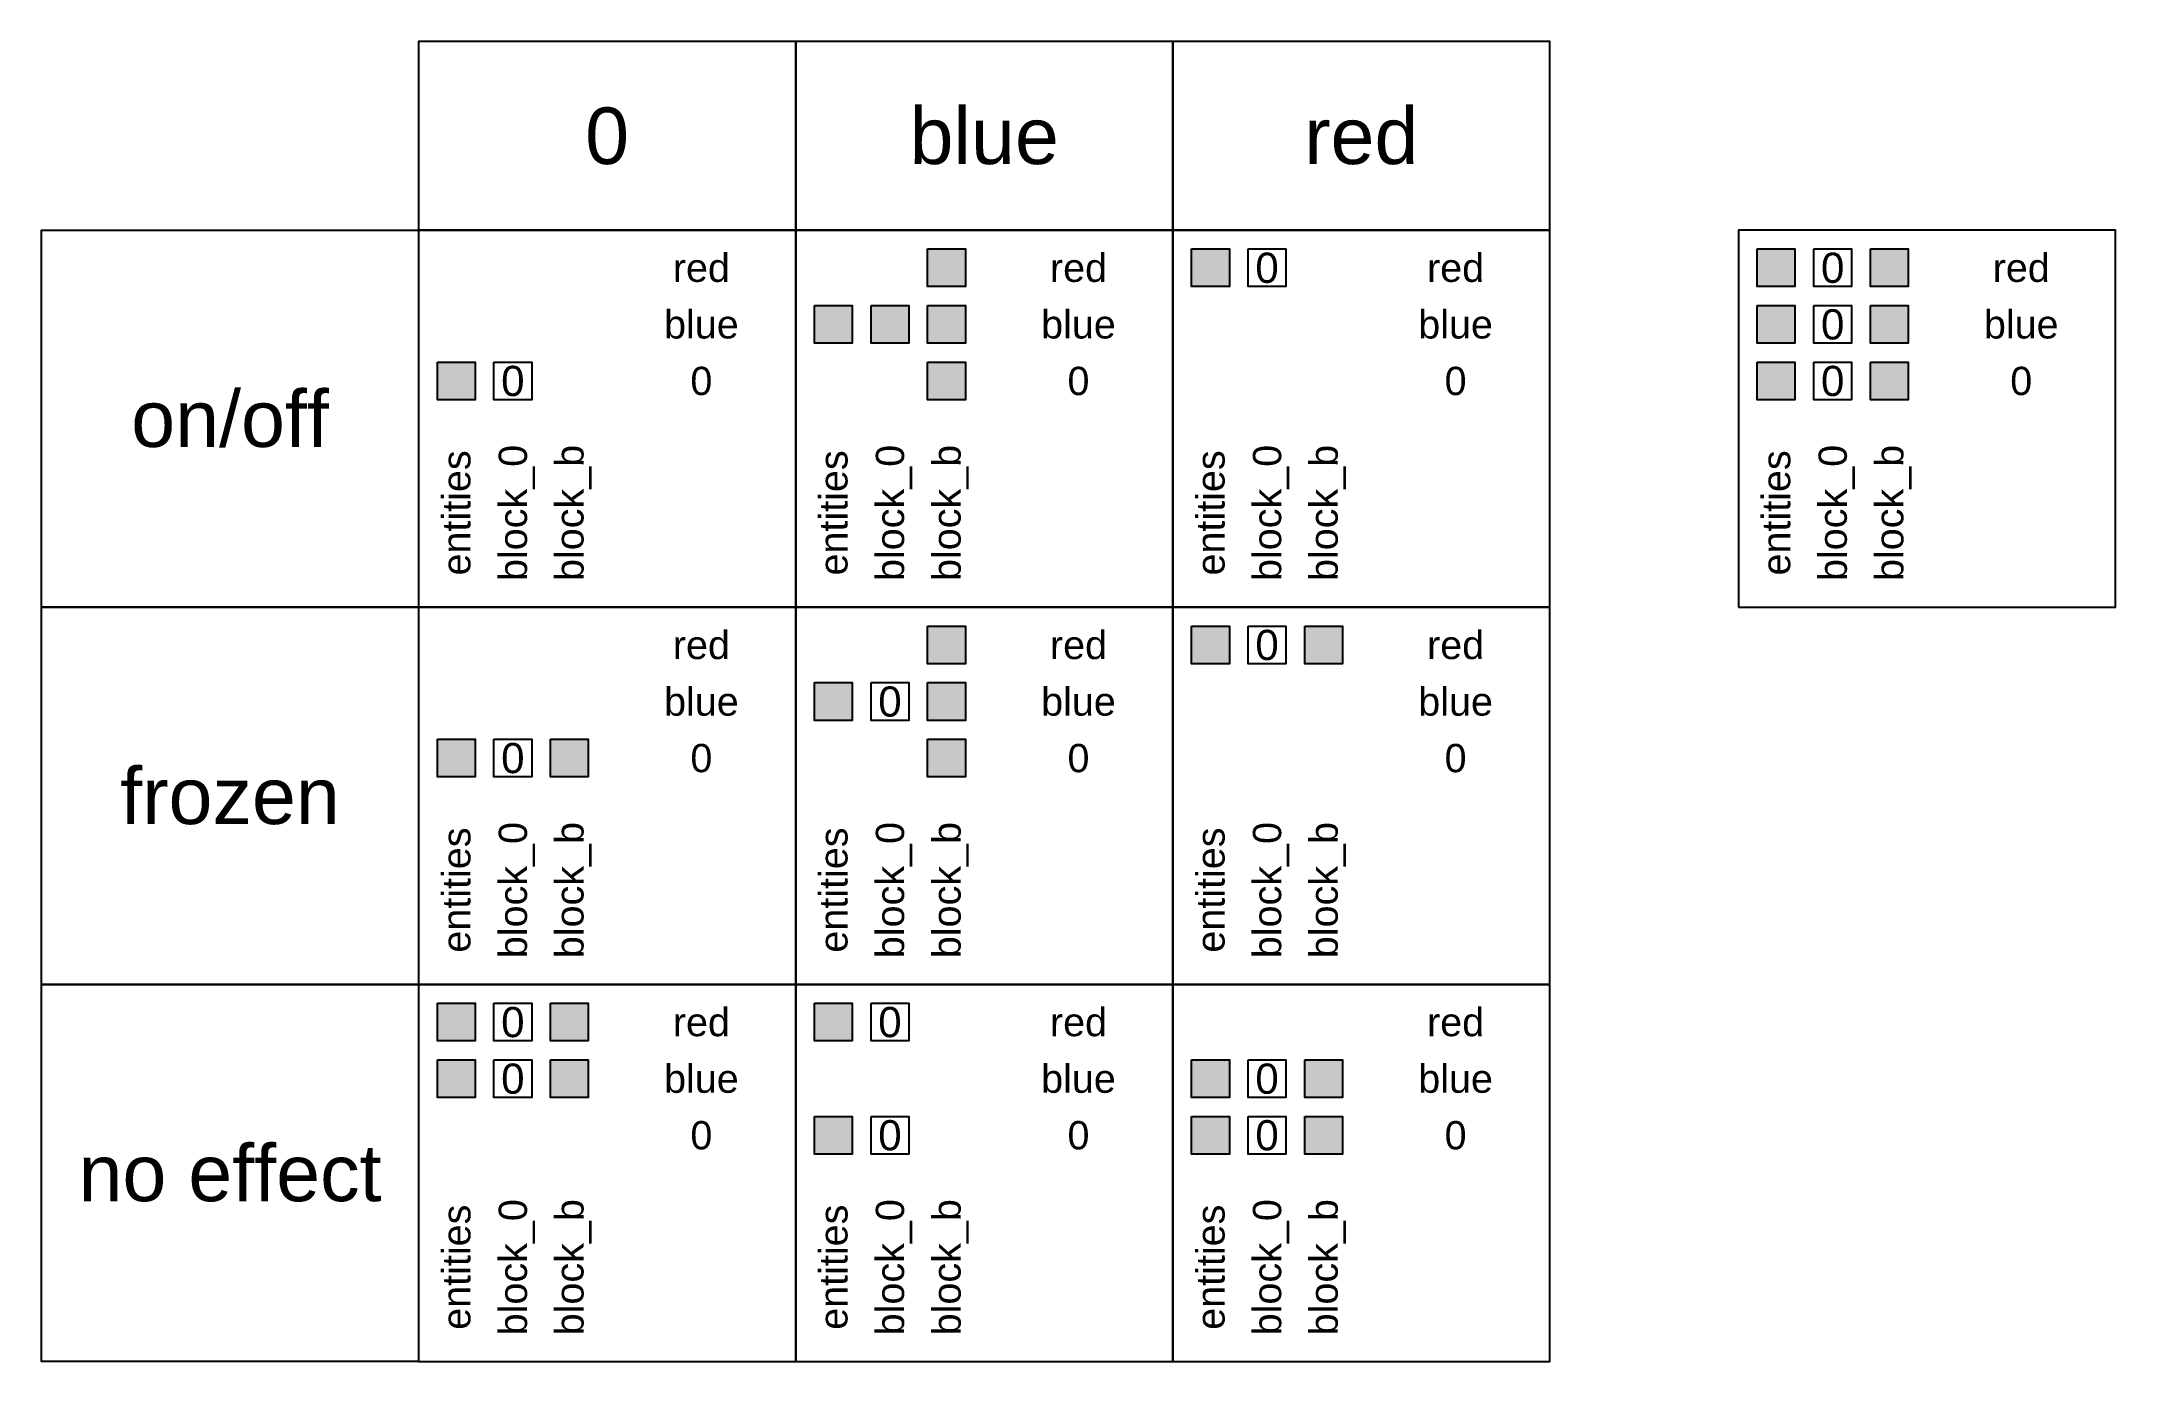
# Model space of a CAD drawing. Header units: inches. Extents: x -100 to 1000, y -100 to 600.
import ezdxf
from ezdxf.enums import TextEntityAlignment as Align

# ---------------------------------------------------------------- set-up
doc = ezdxf.new("R2010")
doc.units = ezdxf.units.IN
doc.layers.get('0').update_dxf_attribs({"lineweight": 25, "true_color": 0xffffff})
for name, color, linetype, true_color in [('blue', 5, 'Continuous', 0x0000ff), ('red', 1, 'Continuous', 0xff0000), ('z_annotations', 251, 'Continuous', 0x4f4f4f)]:
    doc.layers.add(name, color=color, linetype=linetype, true_color=true_color)
doc.layers.add('z_annotations_thick', color=253, linetype='Continuous', lineweight=200, true_color=0xa0a0a4)
doc.styles.add('textstyle11', font='')
doc.styles.add('textstyle12', font='')
doc.styles.add('textstyle13', font='')
doc.styles.add('textstyle14', font='')
doc.styles.add('textstyle15', font='')
doc.styles.add('textstyle16', font='')
doc.styles.add('textstyle17', font='')
doc.styles.add('textstyle18', font='')
doc.styles.add('textstyle19', font='')
doc.styles.add('textstyle20', font='')
doc.styles.add('textstyle21', font='')
doc.styles.add('textstyle22', font='')
doc.styles.add('textstyle23', font='')
doc.styles.add('textstyle24', font='')
doc.styles.add('textstyle25', font='')
doc.styles.add('textstyle26', font='')
doc.styles.add('textstyle27', font='')
doc.styles.add('textstyle28', font='')
doc.styles.add('textstyle29', font='')
doc.styles.add('textstyle30', font='')
doc.styles.add('textstyle31', font='')
doc.styles.add('textstyle32', font='')
doc.styles.add('textstyle33', font='')
doc.styles.add('textstyle34', font='')
doc.styles.add('textstyle35', font='')
doc.styles.add('textstyle36', font='')
doc.styles.add('textstyle37', font='')
doc.styles.get('textstyle11').set_extended_font_data('Arial')
doc.styles.get('textstyle12').set_extended_font_data('Arial')
doc.styles.get('textstyle13').set_extended_font_data('Arial')
doc.styles.get('textstyle14').set_extended_font_data('Arial')
doc.styles.get('textstyle15').set_extended_font_data('Arial')
doc.styles.get('textstyle16').set_extended_font_data('Arial')
doc.styles.get('textstyle17').set_extended_font_data('Arial')
doc.styles.get('textstyle18').set_extended_font_data('Arial')
doc.styles.get('textstyle19').set_extended_font_data('Arial')
doc.styles.get('textstyle20').set_extended_font_data('Arial')
doc.styles.get('textstyle21').set_extended_font_data('Arial')
doc.styles.get('textstyle22').set_extended_font_data('Arial')
doc.styles.get('textstyle23').set_extended_font_data('Arial')
doc.styles.get('textstyle24').set_extended_font_data('Arial')
doc.styles.get('textstyle25').set_extended_font_data('Arial')
doc.styles.get('textstyle26').set_extended_font_data('Arial')
doc.styles.get('textstyle27').set_extended_font_data('Arial')
doc.styles.get('textstyle28').set_extended_font_data('Arial')
doc.styles.get('textstyle29').set_extended_font_data('Arial')
doc.styles.get('textstyle30').set_extended_font_data('Arial')
doc.styles.get('textstyle31').set_extended_font_data('Arial')
doc.styles.get('textstyle32').set_extended_font_data('Arial')
doc.styles.get('textstyle33').set_extended_font_data('Arial')
doc.styles.get('textstyle34').set_extended_font_data('Arial')
doc.styles.get('textstyle35').set_extended_font_data('Arial')
doc.styles.get('textstyle36').set_extended_font_data('Arial')
doc.styles.get('textstyle37').set_extended_font_data('Arial')

# ---------------------------------------------------------------- blocks, each defined once
blk = doc.blocks.new('block_0')
at = {"flags": 128}
blk.add_lwpolyline([(0, 10), (10, 10), (10, 0), (0, 0)], close=True, dxfattribs=at)
at = {"style": 'textstyle17'}
blk.add_attdef('0', text='', height=8, dxfattribs=at).set_placement((5, 5), align=Align.MIDDLE_CENTER)
blk = doc.blocks.new('block_b')
at = {"layer": 'blue'}
blk.add_hatch(color=256, dxfattribs=at).paths.add_polyline_path([(0, 10), (10, 10), (10, 0), (0, 0)], flags=0)
at = {"layer": 'blue', "flags": 128}
blk.add_lwpolyline([(0, 10), (10, 10), (10, 0), (0, 0)], close=True, dxfattribs=at)
blk = doc.blocks.new('z_cell')
at = {"layer": 'z_annotations', "flags": 128}
blk.add_lwpolyline([(0, -200), (200, -200), (200, 0), (0, 0)], close=True, dxfattribs=at)
at = {"layer": 'z_annotations_thick'}
for s, style, p in [('red', 'textstyle11', (150, -20)), ('blue', 'textstyle12', (150, -50)), ('0', 'textstyle13', (150, -80))]:
    blk.add_text(s, height=15, dxfattribs=dict(at, style=style)).set_placement(p, align=Align.MIDDLE_CENTER)
for s, style, p in [('entities', 'textstyle14', (20, -150)), ('block_0', 'textstyle15', (50, -150)), ('block_b', 'textstyle16', (80, -150))]:
    blk.add_text(s, height=15, rotation=90, dxfattribs=dict(at, style=style)).set_placement(p, align=Align.MIDDLE_CENTER)

msp = doc.modelspace()

# ---------------------------------------------------------------- hatches: boundary and pattern name
for points in [[(110, 430), (130, 430), (130, 410), (110, 410)], [(810, 430), (830, 430), (830, 410), (810, 410)], [(110, 230), (130, 230), (130, 210), (110, 210)], [(310, 30), (330, 30), (330, 10), (310, 10)], [(510, 30), (530, 30), (530, 10), (510, 10)]]:
    msp.add_hatch(color=256).paths.add_polyline_path(points, flags=0)
at = {"layer": 'blue'}
for points in [[(310, 460), (330, 460), (330, 440), (310, 440)], [(810, 460), (830, 460), (830, 440), (810, 440)], [(310, 260), (330, 260), (330, 240), (310, 240)], [(110, 60), (130, 60), (130, 40), (110, 40)], [(510, 60), (530, 60), (530, 40), (510, 40)]]:
    msp.add_hatch(color=256, dxfattribs=at).paths.add_polyline_path(points, flags=0)
at = {"layer": 'red'}
for points in [[(510, 490), (530, 490), (530, 470), (510, 470)], [(810, 490), (830, 490), (830, 470), (810, 470)], [(510, 290), (530, 290), (530, 270), (510, 270)], [(110, 90), (130, 90), (130, 70), (110, 70)], [(310, 90), (330, 90), (330, 70), (310, 70)]]:
    msp.add_hatch(color=256, dxfattribs=at).paths.add_polyline_path(points, flags=0)

# ---------------------------------------------------------------- linework, layer by layer
at = {"flags": 128}
for points in [[(110, 430), (130, 430), (130, 410), (110, 410)], [(810, 430), (830, 430), (830, 410), (810, 410)], [(110, 230), (130, 230), (130, 210), (110, 210)], [(310, 30), (330, 30), (330, 10), (310, 10)], [(510, 30), (530, 30), (530, 10), (510, 10)]]:
    msp.add_lwpolyline(points, close=True, dxfattribs=at)
at = {"layer": 'blue', "flags": 128}
for points in [[(310, 460), (330, 460), (330, 440), (310, 440)], [(810, 460), (830, 460), (830, 440), (810, 440)], [(310, 260), (330, 260), (330, 240), (310, 240)], [(110, 60), (130, 60), (130, 40), (110, 40)], [(510, 60), (530, 60), (530, 40), (510, 40)]]:
    msp.add_lwpolyline(points, close=True, dxfattribs=at)
at = {"layer": 'red', "flags": 128}
for points in [[(510, 490), (530, 490), (530, 470), (510, 470)], [(810, 490), (830, 490), (830, 470), (810, 470)], [(510, 290), (530, 290), (530, 270), (510, 270)], [(110, 90), (130, 90), (130, 70), (110, 70)], [(310, 90), (330, 90), (330, 70), (310, 70)]]:
    msp.add_lwpolyline(points, close=True, dxfattribs=at)
at = {"layer": 'z_annotations', "flags": 128}
for points in [[(100, 500), (300, 500), (300, 600), (100, 600)], [(300, 500), (500, 500), (500, 600), (300, 600)], [(500, 500), (700, 500), (700, 600), (500, 600)], [(100, 300), (-100, 300), (-100, 500), (100, 500)], [(-100, 300), (100, 300), (100, 100), (-100, 100)], [(-100, 100), (100, 100), (100, -100), (-100, -100)]]:
    msp.add_lwpolyline(points, close=True, dxfattribs=at)

# ---------------------------------------------------------------- block references
ref = msp.add_blockref('block_0', (140, 410), dxfattribs=dict(xscale=2, yscale=2))
ref.add_attrib('0', '0', dxfattribs={"height": 16, "style": 'textstyle32'}).set_placement((150, 420), align=Align.MIDDLE_CENTER)
at = {"xscale": 2, "yscale": 2}
for p in [(370, 410), (870, 410), (170, 210), (370, 210), (570, 10)]:
    msp.add_blockref('block_b', p, dxfattribs=at)
ref = msp.add_blockref('block_0', (840, 410), dxfattribs=dict(xscale=2, yscale=2))
ref.add_attrib('0', '0', dxfattribs={"height": 16, "style": 'textstyle31'}).set_placement((850, 420), align=Align.MIDDLE_CENTER)
ref = msp.add_blockref('block_0', (140, 210), dxfattribs=dict(xscale=2, yscale=2))
ref.add_attrib('0', '0', dxfattribs={"height": 16, "style": 'textstyle30'}).set_placement((150, 220), align=Align.MIDDLE_CENTER)
ref = msp.add_blockref('block_0', (340, 10), dxfattribs=dict(xscale=2, yscale=2))
ref.add_attrib('0', '0', dxfattribs={"height": 16, "style": 'textstyle29'}).set_placement((350, 20), align=Align.MIDDLE_CENTER)
ref = msp.add_blockref('block_0', (540, 10), dxfattribs=dict(xscale=2, yscale=2))
ref.add_attrib('0', '0', dxfattribs={"height": 16, "style": 'textstyle33'}).set_placement((550, 20), align=Align.MIDDLE_CENTER)
at = {"layer": 'blue', "xscale": 2, "yscale": 2}
for p in [(340, 440), (370, 440), (870, 440), (370, 240), (170, 40), (570, 40)]:
    msp.add_blockref('block_b', p, dxfattribs=at)
at = {"layer": 'blue'}
ref = msp.add_blockref('block_0', (840, 440), dxfattribs=dict(at, xscale=2, yscale=2))
ref.add_attrib('0', '0', dxfattribs={"layer": '0', "height": 16, "style": 'textstyle34'}).set_placement((850, 450), align=Align.MIDDLE_CENTER)
ref = msp.add_blockref('block_0', (340, 240), dxfattribs=dict(at, xscale=2, yscale=2))
ref.add_attrib('0', '0', dxfattribs={"layer": '0', "height": 16, "style": 'textstyle36'}).set_placement((350, 250), align=Align.MIDDLE_CENTER)
ref = msp.add_blockref('block_0', (140, 40), dxfattribs=dict(at, xscale=2, yscale=2))
ref.add_attrib('0', '0', dxfattribs={"layer": '0', "height": 16, "style": 'textstyle37'}).set_placement((150, 50), align=Align.MIDDLE_CENTER)
ref = msp.add_blockref('block_0', (540, 40), dxfattribs=dict(at, xscale=2, yscale=2))
ref.add_attrib('0', '0', dxfattribs={"layer": '0', "height": 16, "style": 'textstyle35'}).set_placement((550, 50), align=Align.MIDDLE_CENTER)
at = {"layer": 'red', "xscale": 2, "yscale": 2}
for p in [(370, 470), (870, 470), (370, 270), (570, 270), (170, 70)]:
    msp.add_blockref('block_b', p, dxfattribs=at)
at = {"layer": 'red'}
ref = msp.add_blockref('block_0', (540, 470), dxfattribs=dict(at, xscale=2, yscale=2, zscale=2))
ref.add_attrib('0', '0', dxfattribs={"layer": '0', "height": 16, "style": 'textstyle20'}).set_placement((550, 480), align=Align.MIDDLE_CENTER)
ref = msp.add_blockref('block_0', (840, 470), dxfattribs=dict(at, xscale=2, yscale=2, zscale=2))
ref.add_attrib('0', '0', dxfattribs={"layer": '0', "height": 16, "style": 'textstyle18'}).set_placement((850, 480), align=Align.MIDDLE_CENTER)
ref = msp.add_blockref('block_0', (540, 270), dxfattribs=dict(at, xscale=2, yscale=2, zscale=2))
ref.add_attrib('0', '0', dxfattribs={"layer": '0', "height": 16, "style": 'textstyle19'}).set_placement((550, 280), align=Align.MIDDLE_CENTER)
ref = msp.add_blockref('block_0', (140, 70), dxfattribs=dict(at, xscale=2, yscale=2, zscale=2))
ref.add_attrib('0', '0', dxfattribs={"layer": '0', "height": 16, "style": 'textstyle22'}).set_placement((150, 80), align=Align.MIDDLE_CENTER)
ref = msp.add_blockref('block_0', (340, 70), dxfattribs=dict(at, xscale=2, yscale=2, zscale=2))
ref.add_attrib('0', '0', dxfattribs={"layer": '0', "height": 16, "style": 'textstyle21'}).set_placement((350, 80), align=Align.MIDDLE_CENTER)
at = {"layer": 'z_annotations_thick', "row_count": 3, "column_count": 3, "row_spacing": 200, "column_spacing": 200}
msp.add_blockref('z_cell', (100, 100), dxfattribs=at)
at = {"layer": 'z_annotations_thick'}
msp.add_blockref('z_cell', (800, 500), dxfattribs=at)

# ---------------------------------------------------------------- texts
at = {"layer": 'z_annotations'}
for s, style, p in [('on/off', 'textstyle26', (0, 400)), ('frozen', 'textstyle27', (0, 200)), ('no effect', 'textstyle28', (0, 0))]:
    msp.add_text(s, height=30, dxfattribs=dict(at, style=style)).set_placement(p, align=Align.MIDDLE_CENTER)
at = {"layer": 'z_annotations_thick'}
for s, style, p in [('0', 'textstyle25', (200, 550)), ('blue', 'textstyle23', (400, 550)), ('red', 'textstyle24', (600, 550))]:
    msp.add_text(s, height=30, dxfattribs=dict(at, style=style)).set_placement(p, align=Align.MIDDLE_CENTER)

doc.saveas('drawing.dxf')
